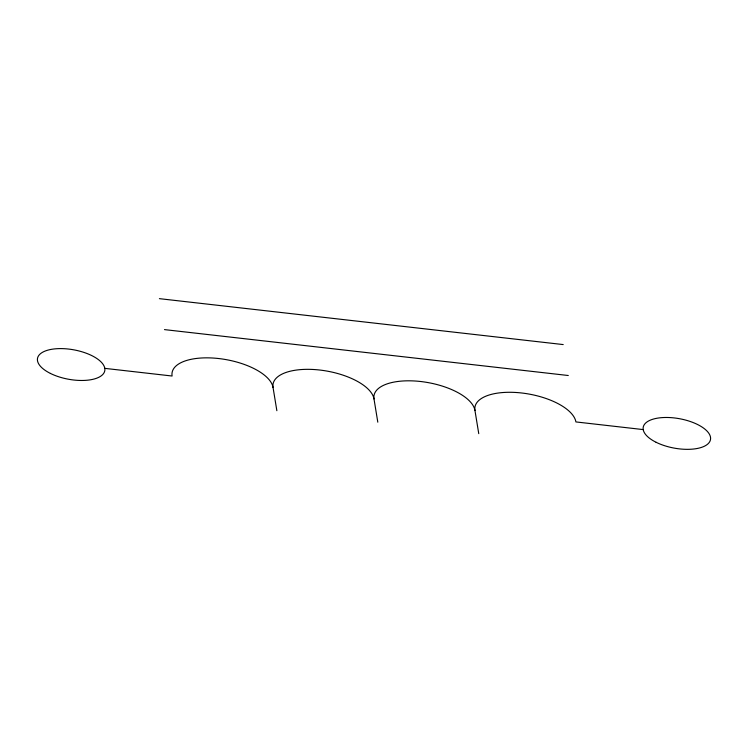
<?xml version="1.0" encoding="UTF-8"?>
<svg xmlns="http://www.w3.org/2000/svg" width="748" height="748" viewBox="0 0 748 748"><rect width="100%" height="100%" fill="white"/><g stroke="black" fill="none" stroke-linecap="round" stroke-linejoin="round"><path stroke-width="1.12" d="M159.399 298.658L563.207 344.576M164.476 329.606L568.284 375.515M104.795 368.362L172.096 376.02A51.303 22.412 10.4 0 1 218.762 358.544A51.303 22.412 10.4 0 1 273.048 387.492A51.303 22.412 10.4 0 1 319.714 370.026A51.303 22.412 10.4 0 1 374 398.974A51.303 22.412 10.4 0 1 420.666 381.508A51.303 22.412 10.4 0 1 474.952 410.456A51.303 22.412 10.4 0 1 521.618 392.981A51.303 22.412 10.4 0 1 575.904 421.928L643.205 429.586M474.952 410.456L478.757 433.662M374 398.974L377.805 422.181M273.048 387.492L276.863 410.699M656.099 442.283A34.202 14.941 10.4 0 0 710.273 440.441A34.202 14.941 10.4 0 0 664.187 417.506A34.202 14.941 10.4 0 0 656.099 442.283M50.387 373.411A34.202 14.941 10.4 0 0 104.57 371.569A34.202 14.941 10.4 0 0 58.484 348.633A34.202 14.941 10.4 0 0 50.387 373.411"/></g></svg>
